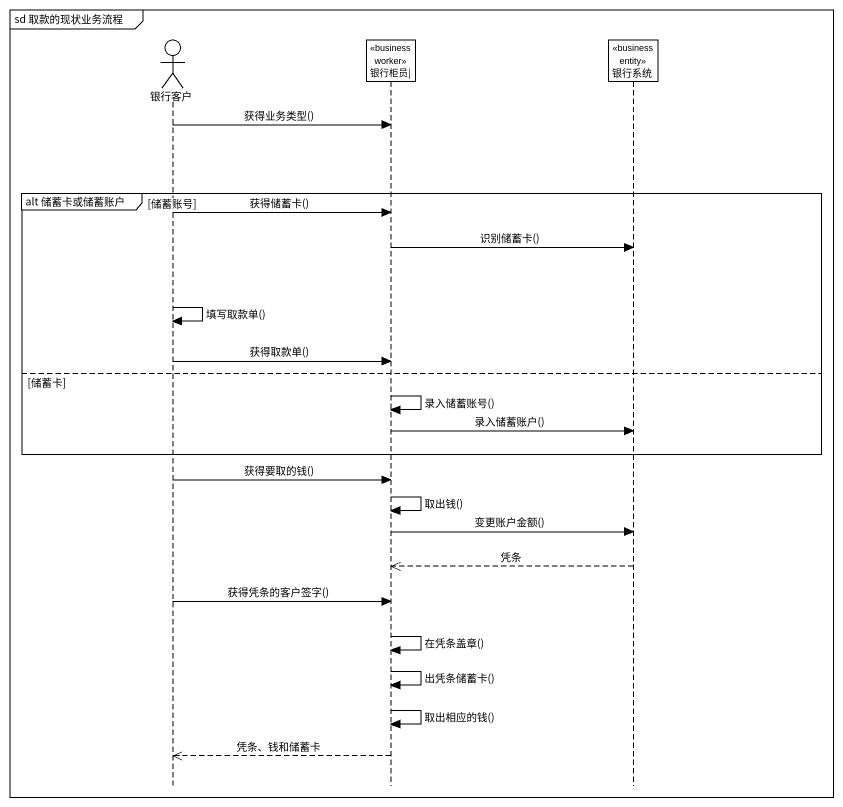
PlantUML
@startuml
mainframe sd 取款的现状业务流程
hide footbox
actor 银行客户
participant "银行柜员|" as 银行柜员 <<business worker>>
participant 银行系统 <<business entity>>

银行客户 -> 银行柜员 : 获得业务类型()
group alt 储蓄卡或储蓄账户 [储蓄账号]
  银行客户 -> 银行柜员 : 获得储蓄卡()
  银行柜员 -> 银行系统 : 识别储蓄卡()
  银行客户 -> 银行客户 : 填写取款单()
  银行客户 -> 银行柜员 : 获得取款单()
else 储蓄卡
  银行柜员 -> 银行柜员 : 录入储蓄账号()
  银行柜员 -> 银行系统 : 录入储蓄账户()
end
银行客户 -> 银行柜员 : 获得要取的钱()
银行柜员 -> 银行柜员 : 取出钱()
银行柜员 -> 银行系统 : 变更账户金额()
银行系统 -->> 银行柜员 : 凭条
银行客户 -> 银行柜员 : 获得凭条的客户签字()
银行柜员 -> 银行柜员 : 在凭条盖章()
银行柜员 -> 银行柜员 : 出凭条储蓄卡()
银行柜员 -> 银行柜员 : 取出相应的钱()
银行柜员 -->> 银行客户 : 凭条、钱和储蓄卡
@enduml
